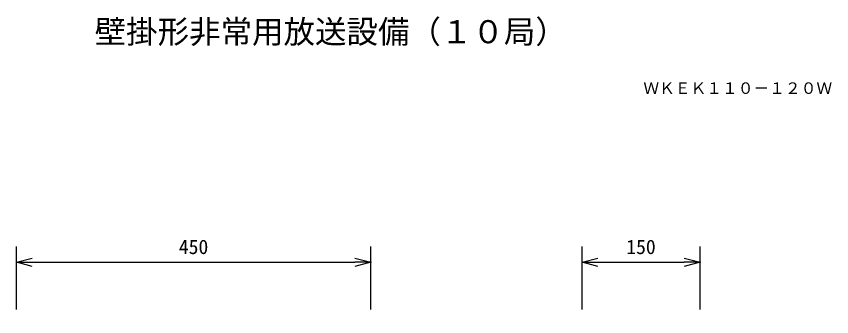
# Model space of a CAD drawing. Units: millimetres, scale not verified. Extents: x -62 to 63, y -118 to 119.
# Drawn here: x -45.4 to 58.2, y 80.5 to 118.7 of the extents above; entities that cross this region are included whole.
import ezdxf
from ezdxf.enums import TextEntityAlignment as Align

# ---------------------------------------------------------------- set-up
doc = ezdxf.new("R2010")
doc.units = ezdxf.units.MM
doc.header["$LTSCALE"] = 0.125
doc.header["$PDMODE"] = 32
doc.header["$PDSIZE"] = 0.0625
for name, color, linetype in [('0-0_0', 7, 'Continuous'), ('0-2_MOJI1', 7, 'Continuous'), ('0-3_SUNPO', 7, 'Continuous'), ('0-4_DEFPOINTS', 7, 'Continuous'), ('0-6_TOUROKU', 7, 'Continuous')]:
    doc.layers.add(name, color=color, linetype=linetype)
doc.styles.add('ＭＳ ゴシック', font='')
doc.styles.get('ＭＳ ゴシック').set_extended_font_data('MS Gothic')

# ---------------------------------------------------------------- blocks, each defined once
blk = doc.blocks.new('_OPEN30')
at = {"layer": '0-0_0'}
blk.add_line((0, 0), (-1, 0), dxfattribs=at)
blk.add_lwpolyline([(-1, 0.26795), (0, 0), (-1, -0.26795)], dxfattribs=at)
blk = doc.blocks.new('D8')
at = {"layer": '0-3_SUNPO'}
for p, q in [((20.796, 68.4434), (20.796, 76.4434)), ((35.796, 68.4434), (35.796, 76.4434)), ((22.796, 74.4434), (33.796, 74.4434))]:
    blk.add_line(p, q, dxfattribs=at)
at = {"layer": '0-4_DEFPOINTS'}
for p in [(35.796, 74.4434), (20.796, 66.4434), (35.796, 66.4434)]:
    blk.add_point(p, dxfattribs=at)
at = {"layer": '0-3_SUNPO', "xscale": 2, "yscale": 2, "rotation": 180}
blk.add_blockref('_OPEN30', (20.796, 74.4434), dxfattribs=at)
at = {"layer": '0-3_SUNPO', "xscale": 2, "yscale": 2}
blk.add_blockref('_OPEN30', (35.796, 74.4434), dxfattribs=at)
at = {"layer": '0-3_SUNPO', "style": 'ＭＳ ゴシック'}
blk.add_text('150', height=1.833, dxfattribs=at).set_placement((26.421, 74.9434), align=Align.BOTTOM_LEFT)
blk = doc.blocks.new('D7')
at = {"layer": '0-3_SUNPO'}
for p, q in [((-51.0602, 68.4434), (-51.0602, 76.4434)), ((-6.0602, 68.4434), (-6.0602, 76.4434)), ((-49.0602, 74.4434), (-8.0602, 74.4434))]:
    blk.add_line(p, q, dxfattribs=at)
at = {"layer": '0-4_DEFPOINTS'}
for p in [(-6.0602, 74.4434), (-51.0602, 66.4434), (-6.0602, 66.4434)]:
    blk.add_point(p, dxfattribs=at)
at = {"layer": '0-3_SUNPO', "xscale": 2, "yscale": 2, "rotation": 180}
blk.add_blockref('_OPEN30', (-51.0602, 74.4434), dxfattribs=at)
at = {"layer": '0-3_SUNPO', "xscale": 2, "yscale": 2}
blk.add_blockref('_OPEN30', (-6.0602, 74.4434), dxfattribs=at)
at = {"layer": '0-3_SUNPO', "style": 'ＭＳ ゴシック'}
blk.add_text('450', height=1.833, dxfattribs=at).set_placement((-30.4352, 74.9434), align=Align.BOTTOM_LEFT)

msp = doc.modelspace()

# ---------------------------------------------------------------- block references
at = {"layer": '0-3_SUNPO'}
for name in ['D7', 'D8']:
    msp.add_blockref(name, (5.6525, 12.9362), dxfattribs=at)

# ---------------------------------------------------------------- texts
at = {"layer": '0-2_MOJI1', "style": 'ＭＳ ゴシック'}
msp.add_text('壁掛形非常用放送設備（１０局）', height=2.933, dxfattribs=at).set_placement((-35.4889, 114.3514), align=Align.BOTTOM_LEFT)
at = {"layer": '0-6_TOUROKU', "style": 'ＭＳ ゴシック'}
msp.add_text('ＷＫＥＫ１１０－１２０Ｗ', height=1.466, dxfattribs=at).set_placement((34.2444, 108.3514), align=Align.BOTTOM_LEFT)

doc.saveas('drawing.dxf')
